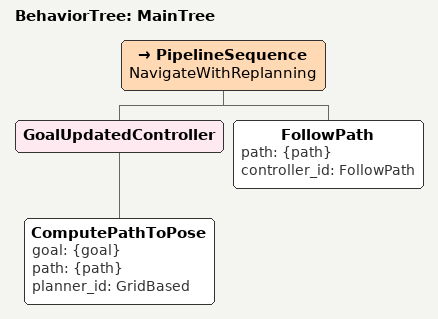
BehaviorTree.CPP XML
<root BTCPP_format="4" main_tree_to_execute="MainTree">
  <BehaviorTree ID="MainTree">
    <PipelineSequence name="NavigateWithReplanning">
      <GoalUpdatedController>
        <ComputePathToPose goal="{goal}" path="{path}" planner_id="GridBased"/>
      </GoalUpdatedController>
      <FollowPath path="{path}"  controller_id="FollowPath"/>
    </PipelineSequence>
  </BehaviorTree>
</root>
